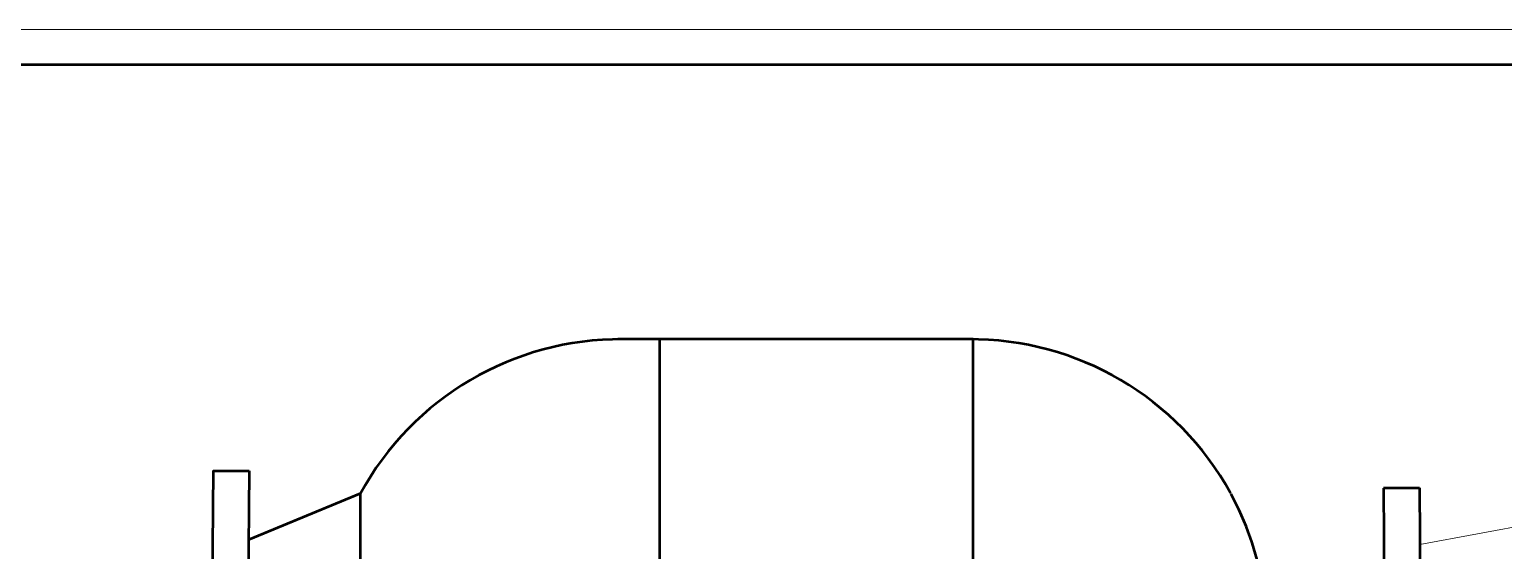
# Model space of a CAD drawing. Header units: inches. Extents: x -122986 to 27550, y -4965 to 6170.
# Drawn here: x 2293.1 to 2542.1, y 1152.1 to 1240.2 of the extents above; entities that cross this region are included whole.
import ezdxf

# ---------------------------------------------------------------- set-up
doc = ezdxf.new("R2010")
doc.units = ezdxf.units.IN
doc.header["$LTSCALE"] = 2
doc.header["$MEASUREMENT"] = 0
doc.layers.add('1 mãnh', color=7, linetype='Continuous', lineweight=5)
doc.layers.add('1 Đậm', color=7, linetype='Continuous', lineweight=50)

msp = doc.modelspace()

# ---------------------------------------------------------------- linework, layer by layer
at = {"layer": '1 mãnh', "lineweight": 13, "ltscale": 15}
msp.add_line((2527.968, 1153.077), (2599.527, 1166.465), dxfattribs=at)
at = {"layer": '1 mãnh', "ltscale": 15}
msp.add_lwpolyline([(2096.626, 399.211), (3285.626, 399.211), (3285.626, 1240.211), (2096.626, 1240.211)], close=True, dxfattribs=at)
at = {"layer": '1 Đậm', "lineweight": 50}
for p, q in [((2452.502, 1187.809), (2392.502, 1187.809)), ((2399.573, 1143.809), (2399.573, 1187.809)), ((2452.502, 1143.809), (2452.502, 1187.809)), ((2348.992, 1161.713), (2330.111, 1153.914)), ((2348.992, 1081.906), (2348.992, 1161.713)), ((2496.074, 1161.809), (2495.959, 1161.809))]:
    msp.add_line(p, q, dxfattribs=at)
at = {"layer": '1 Đậm', "lineweight": 50, "ltscale": 15}
for p, q in [((2324.114, 1165.636), (2323.816, 1129.253)), ((2324.114, 1165.586), (2330.206, 1165.586)), ((2330.206, 1165.586), (2329.908, 1129.203)), ((2527.89, 1162.615), (2521.797, 1162.615)), ((2521.797, 1162.615), (2522.095, 1126.232)), ((2527.889, 1162.665), (2528.188, 1126.282))]:
    msp.add_line(p, q, dxfattribs=at)
at = {"layer": '1 Đậm', "ltscale": 0.2}
msp.add_lwpolyline([(2122.626, 404.211), (3280.626, 404.211), (3280.626, 1234.211), (2122.626, 1234.211)], close=True, dxfattribs=at)
at = {"layer": '1 Đậm', "lineweight": 50}
for centre, start, end in [((2392.908, 1137.811), 89.53396, 151.4426), ((2452.095, 1137.811), 28.68324, 90.46604), ((2452.095, 1137.811), 10.15217, 28.40775)]:
    msp.add_arc(centre, 50, start, end, dxfattribs=at)

doc.saveas('drawing.dxf')
